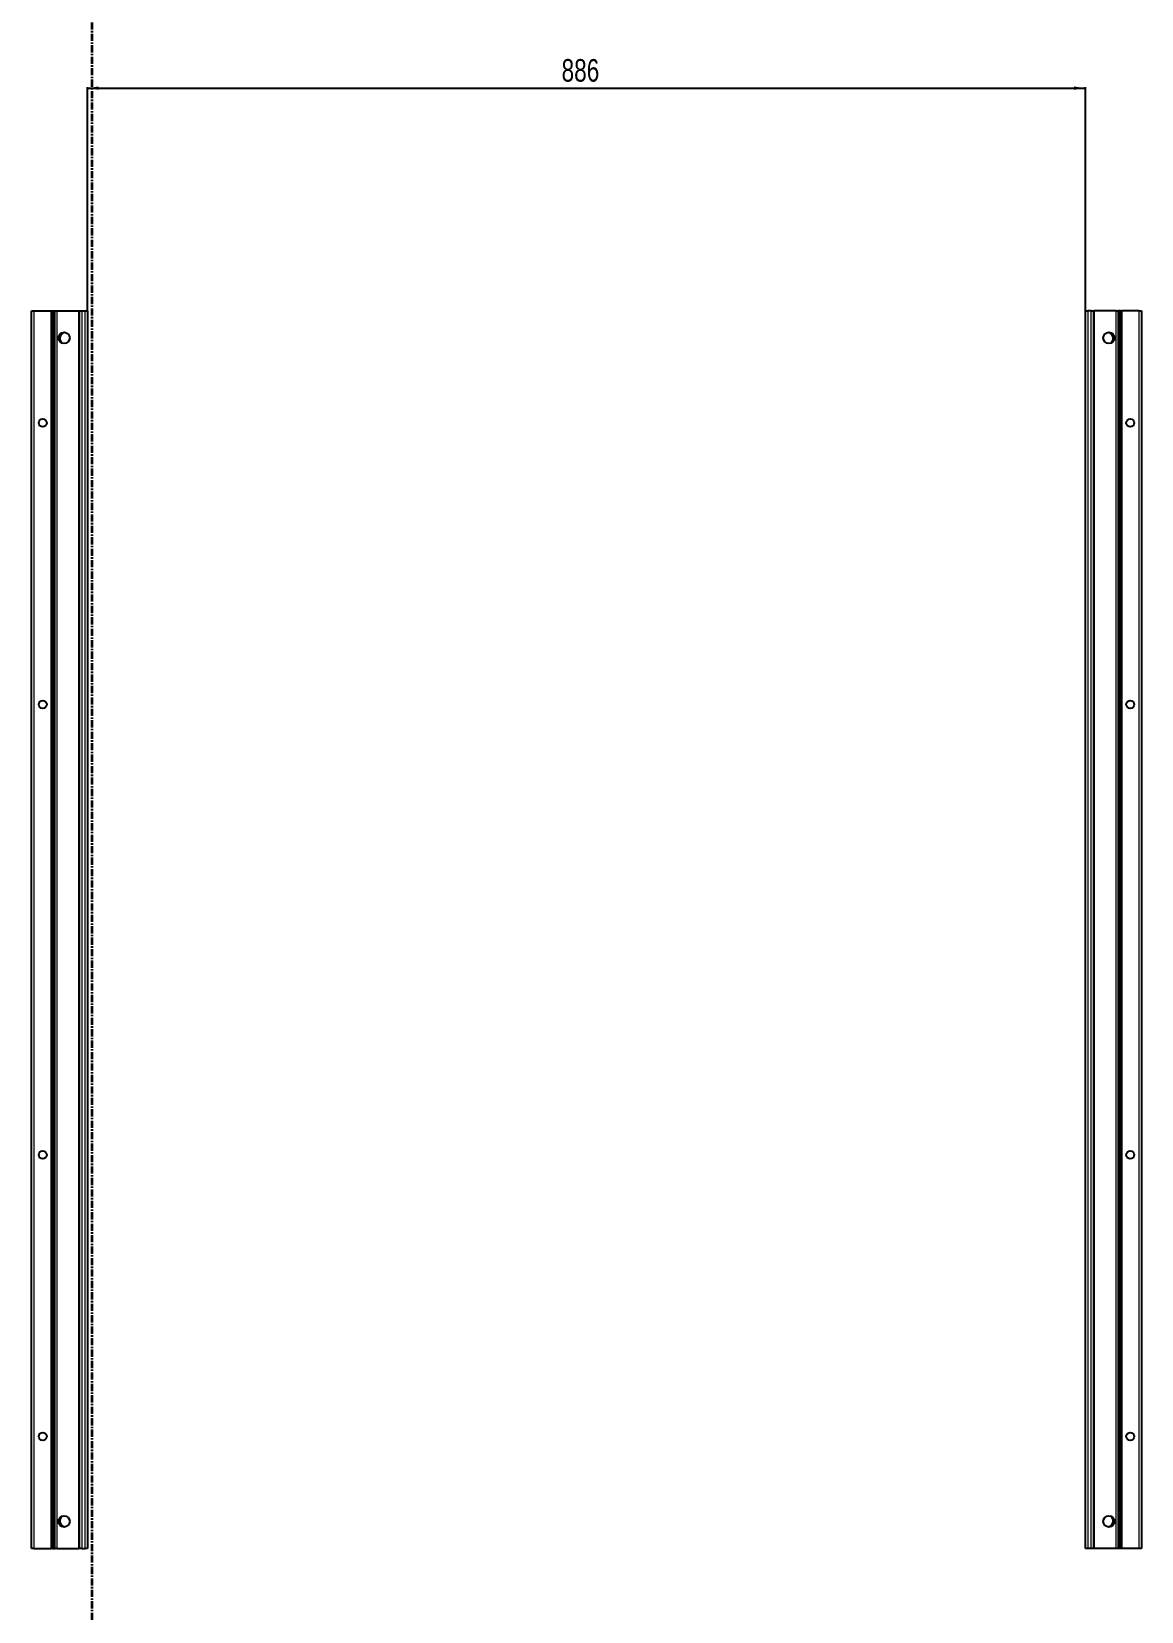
# Model space of a CAD drawing. Header units: millimetres. Extents: x -199 to 3608, y -2247 to 1507.
# Drawn here: x 1175 to 2160, y -908 to 495 of the extents above; entities that cross this region are included whole.
import ezdxf

# ---------------------------------------------------------------- set-up
doc = ezdxf.new("R2010")
doc.units = ezdxf.units.MM
doc.linetypes.add('CENTER', pattern=[10.16, 6.35, -1.27, 1.27, -1.27])
doc.layers.add('FORMAT', color=7, linetype='Continuous')
doc.styles.add('SLDTEXTSTYLE0', font='TXT', dxfattribs={"width": 0.75})
doc.dimstyles.new('SLDDIMSTYLE0', dxfattribs={"dimtxt": 20, "dimasz": 10, "dimexe": 0, "dimexo": 0.0625, "dimgap": 5, "dimtad": 2, "dimdec": 1, "dimrnd": 1e-09, "dimzin": 12, "dimdsep": 46, "dimtxsty": 'SLDTEXTSTYLE0', "dimsah": 1, "dimcen": 0.09, "dimadec": 0, "dimazin": 3, "dimtfac": 1, "dimtofl": 0, "dimtmove": 0, "dimatfit": 3, "dimfxl": 0, "dimfrac": 2, "dimtolj": 1, "dimtzin": 12, "dimarcsym": 0})

# ---------------------------------------------------------------- blocks, each defined once
blk = doc.blocks.new('_D_4')
at = {"layer": 'FORMAT'}
for p, q in [((1224.6, 247.2), (1224.6, 446)), ((1224.6, 445), (2110.6, 445)), ((2110.6, 247.2), (2110.6, 446))]:
    blk.add_line(p, q, dxfattribs=at)
for points in [[(1224.6, 445), (1234.6, 443.5), (1234.6, 446.5)], [(2110.6, 445), (2100.6, 446.5), (2100.6, 443.5)]]:
    blk.add_solid(points, dxfattribs=at)
at = {"layer": 'FORMAT', "insert": (1645.5, 470.8), "char_height": 20, "attachment_point": 1, "style": 'SLDTEXTSTYLE0'}
blk.add_mtext('886', dxfattribs=at)

msp = doc.modelspace()

# ---------------------------------------------------------------- linework, layer by layer
at = {"color": 7, "linetype": 'CENTER', "lineweight": 35}
msp.add_line((1228.35, 1499.09), (1228.35, -1103.67), dxfattribs=at)
at = {"color": 7, "linetype": 'Continuous', "lineweight": 25}
for p, q in [((1174.92, -851.79), (1174.92, 247.21)), ((1174.92, 247.21), (1176.92, 247.21)), ((1176.92, 247.21), (1192.27, 247.21)), ((1192.27, 247.21), (1192.92, 247.21)), ((1192.92, 223.46), (1192.92, 247.21)), ((1192.92, 247.21), (1193.5, 247.21)), ((1193.5, 247.21), (1194.71, 247.21)), ((1194.71, 247.21), (1194.71, -851.79)), ((1194.71, 247.21), (1194.74, 247.21)), ((1194.74, 247.21), (1194.74, -851.79)), ((1194.74, 247.21), (1195.95, 247.21)), ((1195.95, 247.21), (1197.37, 247.21)), ((1197.37, 247.21), (1216.77, 247.21)), ((1216.77, 247.21), (1217.42, 247.21)), ((1217.42, -851.79), (1217.42, 247.21)), ((1217.42, 247.21), (1219.42, 247.21)), ((1219.42, 247.21), (1222.62, 247.21)), ((1222.62, 247.21), (1224.62, 247.21)), ((1224.62, 247.21), (1224.62, -851.79)), ((2110.62, -851.79), (2110.62, 247.21)), ((2110.62, 247.21), (2112.62, 247.21)), ((2115.82, 247.21), (2112.62, 247.21)), ((2115.82, 247.21), (2117.82, 247.21)), ((2117.82, 247.21), (2117.82, -851.79)), ((2117.82, 247.21), (2118.47, 247.21)), ((2137.87, 247.21), (2118.47, 247.21)), ((2137.87, 247.21), (2139.28, 247.21)), ((2140.49, 247.21), (2139.28, 247.21)), ((2140.49, -851.79), (2140.49, 247.21)), ((2140.53, 247.21), (2140.49, 247.21)), ((2140.53, -851.79), (2140.53, 247.21)), ((2141.73, 247.21), (2140.53, 247.21)), ((2141.73, 247.21), (2142.32, 247.21)), ((2142.32, 247.21), (2142.32, 223.46)), ((2142.32, 247.21), (2142.97, 247.21)), ((2158.32, 247.21), (2142.97, 247.21)), ((2158.32, 247.21), (2160.32, 247.21)), ((2160.32, 247.21), (2160.32, -851.79)), ((1202.97, 227.73), (1202.97, 228.14)), ((2132.27, 228.14), (2132.27, 227.73)), ((1192.98, 223.35), (1192.92, 223.46)), ((1192.92, 223.46), (1192.92, 221.96)), ((1192.92, 221.96), (1192.98, 222.06)), ((1192.92, 173.46), (1192.92, 221.96)), ((1192.98, 222.06), (1192.98, 223.35)), ((2142.32, 223.46), (2142.26, 223.35)), ((2142.26, 223.35), (2142.26, 222.06)), ((2142.26, 222.06), (2142.32, 221.96)), ((2142.32, 221.96), (2142.32, 223.46)), ((2142.32, 221.96), (2142.32, 173.46)), ((1192.98, 173.35), (1192.92, 173.46)), ((1192.92, 173.46), (1192.92, 171.96)), ((1192.92, 171.96), (1192.98, 172.06)), ((1192.92, 123.46), (1192.92, 171.96)), ((1192.98, 172.06), (1192.98, 173.35)), ((2142.32, 173.46), (2142.26, 173.35)), ((2142.26, 173.35), (2142.26, 172.06)), ((2142.26, 172.06), (2142.32, 171.96)), ((2142.32, 171.96), (2142.32, 173.46)), ((2142.32, 171.96), (2142.32, 123.46)), ((1192.98, 123.35), (1192.92, 123.46)), ((1192.92, 123.46), (1192.92, 121.96)), ((1192.92, 121.96), (1192.98, 122.06)), ((1192.92, 73.46), (1192.92, 121.96)), ((1192.98, 122.06), (1192.98, 123.35)), ((2142.32, 123.46), (2142.26, 123.35)), ((2142.26, 123.35), (2142.26, 122.06)), ((2142.26, 122.06), (2142.32, 121.96)), ((2142.32, 121.96), (2142.32, 123.46)), ((2142.32, 121.96), (2142.32, 73.46)), ((1192.98, 73.35), (1192.92, 73.46)), ((1192.92, 73.46), (1192.92, 71.96)), ((1192.92, 71.96), (1192.98, 72.06)), ((1192.92, 23.46), (1192.92, 71.96)), ((1192.98, 72.06), (1192.98, 73.35)), ((2142.32, 73.46), (2142.26, 73.35)), ((2142.26, 73.35), (2142.26, 72.06)), ((2142.26, 72.06), (2142.32, 71.96)), ((2142.32, 71.96), (2142.32, 73.46)), ((2142.32, 71.96), (2142.32, 23.46)), ((1192.98, 23.35), (1192.92, 23.46)), ((1192.92, 23.46), (1192.92, 21.96)), ((1192.92, 21.96), (1192.98, 22.06)), ((1192.92, -26.54), (1192.92, 21.96)), ((1192.98, 22.06), (1192.98, 23.35)), ((2142.32, 23.46), (2142.26, 23.35)), ((2142.26, 23.35), (2142.26, 22.06)), ((2142.26, 22.06), (2142.32, 21.96)), ((2142.32, 21.96), (2142.32, 23.46)), ((2142.32, 21.96), (2142.32, -26.54)), ((1192.98, -26.65), (1192.92, -26.54)), ((1192.92, -26.54), (1192.92, -28.04)), ((1192.92, -28.04), (1192.98, -27.94)), ((1192.92, -76.54), (1192.92, -28.04)), ((1192.98, -27.94), (1192.98, -26.65)), ((2142.32, -26.54), (2142.26, -26.65)), ((2142.26, -26.65), (2142.26, -27.94)), ((2142.26, -27.94), (2142.32, -28.04)), ((2142.32, -28.04), (2142.32, -26.54)), ((2142.32, -28.04), (2142.32, -76.54)), ((1192.98, -76.65), (1192.92, -76.54)), ((1192.92, -76.54), (1192.92, -78.04)), ((1192.92, -78.04), (1192.98, -77.94)), ((1192.92, -126.54), (1192.92, -78.04)), ((1192.98, -77.94), (1192.98, -76.65)), ((2142.32, -76.54), (2142.26, -76.65)), ((2142.26, -76.65), (2142.26, -77.94)), ((2142.26, -77.94), (2142.32, -78.04)), ((2142.32, -78.04), (2142.32, -76.54)), ((2142.32, -78.04), (2142.32, -126.54)), ((1192.98, -126.65), (1192.92, -126.54)), ((1192.92, -126.54), (1192.92, -128.04)), ((1192.92, -128.04), (1192.98, -127.94)), ((1192.92, -176.54), (1192.92, -128.04)), ((1192.98, -127.94), (1192.98, -126.65)), ((2142.32, -126.54), (2142.26, -126.65)), ((2142.26, -126.65), (2142.26, -127.94)), ((2142.26, -127.94), (2142.32, -128.04)), ((2142.32, -128.04), (2142.32, -126.54)), ((2142.32, -128.04), (2142.32, -176.54)), ((1192.98, -176.65), (1192.92, -176.54)), ((1192.92, -176.54), (1192.92, -178.04)), ((1192.92, -178.04), (1192.98, -177.94)), ((1192.92, -226.54), (1192.92, -178.04)), ((1192.98, -177.94), (1192.98, -176.65)), ((2142.32, -176.54), (2142.26, -176.65)), ((2142.26, -176.65), (2142.26, -177.94)), ((2142.26, -177.94), (2142.32, -178.04)), ((2142.32, -178.04), (2142.32, -176.54)), ((2142.32, -178.04), (2142.32, -226.54)), ((1192.98, -226.65), (1192.92, -226.54)), ((1192.92, -226.54), (1192.92, -228.04)), ((1192.92, -228.04), (1192.98, -227.94)), ((1192.92, -276.54), (1192.92, -228.04)), ((1192.98, -227.94), (1192.98, -226.65)), ((2142.32, -226.54), (2142.26, -226.65)), ((2142.26, -226.65), (2142.26, -227.94)), ((2142.26, -227.94), (2142.32, -228.04)), ((2142.32, -228.04), (2142.32, -226.54)), ((2142.32, -228.04), (2142.32, -276.54)), ((1192.98, -276.65), (1192.92, -276.54)), ((1192.92, -276.54), (1192.92, -278.04)), ((1192.92, -278.04), (1192.98, -277.94)), ((1192.92, -326.54), (1192.92, -278.04)), ((1192.98, -277.94), (1192.98, -276.65)), ((2142.32, -276.54), (2142.26, -276.65)), ((2142.26, -276.65), (2142.26, -277.94)), ((2142.26, -277.94), (2142.32, -278.04)), ((2142.32, -278.04), (2142.32, -276.54)), ((2142.32, -278.04), (2142.32, -326.54)), ((1192.98, -326.65), (1192.92, -326.54)), ((1192.92, -326.54), (1192.92, -328.04)), ((1192.92, -328.04), (1192.98, -327.94)), ((1192.92, -376.54), (1192.92, -328.04)), ((1192.98, -327.94), (1192.98, -326.65)), ((2142.32, -326.54), (2142.26, -326.65)), ((2142.26, -326.65), (2142.26, -327.94)), ((2142.26, -327.94), (2142.32, -328.04)), ((2142.32, -328.04), (2142.32, -326.54)), ((2142.32, -328.04), (2142.32, -376.54)), ((1192.98, -376.65), (1192.92, -376.54)), ((1192.92, -376.54), (1192.92, -378.04)), ((1192.92, -378.04), (1192.98, -377.94)), ((1192.92, -426.54), (1192.92, -378.04)), ((1192.98, -377.94), (1192.98, -376.65)), ((2142.32, -376.54), (2142.26, -376.65)), ((2142.26, -376.65), (2142.26, -377.94)), ((2142.26, -377.94), (2142.32, -378.04)), ((2142.32, -378.04), (2142.32, -376.54)), ((2142.32, -378.04), (2142.32, -426.54)), ((1192.98, -426.65), (1192.92, -426.54)), ((1192.92, -426.54), (1192.92, -428.04)), ((1192.92, -428.04), (1192.98, -427.94)), ((1192.92, -476.54), (1192.92, -428.04)), ((1192.98, -427.94), (1192.98, -426.65)), ((2142.32, -426.54), (2142.26, -426.65)), ((2142.26, -426.65), (2142.26, -427.94)), ((2142.26, -427.94), (2142.32, -428.04)), ((2142.32, -428.04), (2142.32, -426.54)), ((2142.32, -428.04), (2142.32, -476.54)), ((1192.98, -476.65), (1192.92, -476.54)), ((1192.92, -476.54), (1192.92, -478.04)), ((1192.98, -477.94), (1192.98, -476.65)), ((2142.32, -476.54), (2142.26, -476.65)), ((2142.26, -476.65), (2142.26, -477.94)), ((2142.32, -478.04), (2142.32, -476.54)), ((1192.92, -478.04), (1192.98, -477.94)), ((1192.92, -526.54), (1192.92, -478.04)), ((2142.26, -477.94), (2142.32, -478.04)), ((2142.32, -478.04), (2142.32, -526.54)), ((1192.98, -526.65), (1192.92, -526.54)), ((1192.92, -526.54), (1192.92, -528.04)), ((1192.92, -528.04), (1192.98, -527.94)), ((1192.92, -576.54), (1192.92, -528.04)), ((1192.98, -527.94), (1192.98, -526.65)), ((2142.32, -526.54), (2142.26, -526.65)), ((2142.26, -526.65), (2142.26, -527.94)), ((2142.26, -527.94), (2142.32, -528.04)), ((2142.32, -528.04), (2142.32, -526.54)), ((2142.32, -528.04), (2142.32, -576.54)), ((1192.98, -576.65), (1192.92, -576.54)), ((1192.92, -576.54), (1192.92, -578.04)), ((1192.92, -578.04), (1192.98, -577.94)), ((1192.92, -626.54), (1192.92, -578.04)), ((1192.98, -577.94), (1192.98, -576.65)), ((2142.32, -576.54), (2142.26, -576.65)), ((2142.26, -576.65), (2142.26, -577.94)), ((2142.26, -577.94), (2142.32, -578.04)), ((2142.32, -578.04), (2142.32, -576.54)), ((2142.32, -578.04), (2142.32, -626.54)), ((1192.98, -626.65), (1192.92, -626.54)), ((1192.92, -626.54), (1192.92, -628.04)), ((1192.92, -628.04), (1192.98, -627.94)), ((1192.92, -676.54), (1192.92, -628.04)), ((1192.98, -627.94), (1192.98, -626.65)), ((2142.32, -626.54), (2142.26, -626.65)), ((2142.26, -626.65), (2142.26, -627.94)), ((2142.26, -627.94), (2142.32, -628.04)), ((2142.32, -628.04), (2142.32, -626.54)), ((2142.32, -628.04), (2142.32, -676.54)), ((1192.98, -676.65), (1192.92, -676.54)), ((1192.92, -676.54), (1192.92, -678.04)), ((1192.92, -678.04), (1192.98, -677.94)), ((1192.92, -726.54), (1192.92, -678.04)), ((1192.98, -677.94), (1192.98, -676.65)), ((2142.32, -676.54), (2142.26, -676.65)), ((2142.26, -676.65), (2142.26, -677.94)), ((2142.26, -677.94), (2142.32, -678.04)), ((2142.32, -678.04), (2142.32, -676.54)), ((2142.32, -678.04), (2142.32, -726.54)), ((1192.98, -726.65), (1192.92, -726.54)), ((1192.92, -726.54), (1192.92, -728.04)), ((1192.92, -728.04), (1192.98, -727.94)), ((1192.92, -776.54), (1192.92, -728.04)), ((1192.98, -727.94), (1192.98, -726.65)), ((2142.32, -726.54), (2142.26, -726.65)), ((2142.26, -726.65), (2142.26, -727.94)), ((2142.26, -727.94), (2142.32, -728.04)), ((2142.32, -728.04), (2142.32, -726.54)), ((2142.32, -728.04), (2142.32, -776.54)), ((1192.98, -776.65), (1192.92, -776.54)), ((1192.92, -776.54), (1192.92, -778.04)), ((1192.92, -778.04), (1192.98, -777.94)), ((1192.92, -826.54), (1192.92, -778.04)), ((1192.98, -777.94), (1192.98, -776.65)), ((2142.32, -776.54), (2142.26, -776.65)), ((2142.26, -776.65), (2142.26, -777.94)), ((2142.26, -777.94), (2142.32, -778.04)), ((2142.32, -778.04), (2142.32, -776.54)), ((2142.32, -778.04), (2142.32, -826.54)), ((1192.98, -826.65), (1192.92, -826.54)), ((1192.92, -826.54), (1192.92, -828.04)), ((1192.98, -827.94), (1192.98, -826.65)), ((2142.32, -826.54), (2142.26, -826.65)), ((2142.26, -826.65), (2142.26, -827.94)), ((2142.32, -828.04), (2142.32, -826.54)), ((1192.92, -828.04), (1192.98, -827.94)), ((1192.92, -851.79), (1192.92, -828.04)), ((1202.97, -832.73), (1202.97, -832.32)), ((2132.27, -832.32), (2132.27, -832.73)), ((2142.26, -827.94), (2142.32, -828.04)), ((2142.32, -828.04), (2142.32, -851.79)), ((1176.92, -851.79), (1174.92, -851.79)), ((1176.92, -851.79), (1192.27, -851.79)), ((1192.92, -851.79), (1192.27, -851.79)), ((1193.5, -851.79), (1192.92, -851.79)), ((1193.5, -851.79), (1194.71, -851.79)), ((1194.71, -851.79), (1194.74, -851.79)), ((1194.74, -851.79), (1195.95, -851.79)), ((1197.37, -851.79), (1195.95, -851.79)), ((1197.37, -851.79), (1216.77, -851.79)), ((1217.42, -851.79), (1216.77, -851.79)), ((1219.42, -851.79), (1217.42, -851.79)), ((1219.42, -851.79), (1222.62, -851.79)), ((1224.62, -851.79), (1222.62, -851.79)), ((2112.62, -851.79), (2110.62, -851.79)), ((2115.82, -851.79), (2112.62, -851.79)), ((2117.82, -851.79), (2115.82, -851.79)), ((2118.47, -851.79), (2117.82, -851.79)), ((2137.87, -851.79), (2118.47, -851.79)), ((2139.28, -851.79), (2137.87, -851.79)), ((2140.49, -851.79), (2139.28, -851.79)), ((2140.53, -851.79), (2140.49, -851.79)), ((2141.73, -851.79), (2140.53, -851.79)), ((2142.32, -851.79), (2141.73, -851.79)), ((2142.97, -851.79), (2142.32, -851.79)), ((2158.32, -851.79), (2142.97, -851.79)), ((2160.32, -851.79), (2158.32, -851.79))]:
    msp.add_line(p, q, dxfattribs=at)
at = {"color": 8, "linetype": 'Continuous', "lineweight": 18}
for p, q in [((1176.92, 247.21), (1176.92, -851.79)), ((1192.27, -851.79), (1192.27, 247.21)), ((1193.5, 247.21), (1193.5, -851.79)), ((1195.95, -851.79), (1195.95, 247.21)), ((1197.37, 247.21), (1197.37, -851.79)), ((1216.77, -851.79), (1216.77, 247.21)), ((1219.42, 247.21), (1219.42, -851.79)), ((1222.62, -851.79), (1222.62, 247.21)), ((2112.62, 247.21), (2112.62, -851.79)), ((2115.82, -851.79), (2115.82, 247.21)), ((2118.47, 247.21), (2118.47, -851.79)), ((2137.87, -851.79), (2137.87, 247.21)), ((2139.28, 247.21), (2139.28, -851.79)), ((2141.73, -851.79), (2141.73, 247.21)), ((2142.97, 247.21), (2142.97, -851.79)), ((2158.32, -851.79), (2158.32, 247.21))]:
    msp.add_line(p, q, dxfattribs=at)
at = {"color": 7, "linetype": 'Continuous', "lineweight": 25}
for centre, radius in [((1203.77, 223.21), 5), ((2131.47, 223.21), 5), ((1184.82, 147.71), 3.5), ((2150.42, 147.71), 3.5), ((1184.82, -102.29), 3.5), ((2150.42, -102.29), 3.5), ((1184.82, -502.29), 3.5), ((2150.42, -502.29), 3.5), ((1184.82, -752.29), 3.5), ((2150.42, -752.29), 3.5), ((1203.77, -827.79), 5), ((2131.47, -827.79), 5)]:
    msp.add_circle(centre, radius, dxfattribs=at)
for centre, radius, start, end in [((1205.27, 222.71), 5.25, 119.14074, 233.81086), ((1202.47, 227.73), 0.5, 299.14074, 0), ((2132.77, 227.73), 0.5, 180, 240.85926), ((2129.97, 222.71), 5.25, 306.18912, 60.85926), ((1205.27, -827.29), 5.25, 126.18914, 240.85926), ((2129.97, -827.29), 5.25, 299.14074, 53.81087), ((1202.47, -832.32), 0.5, 0, 60.85926), ((2132.77, -832.32), 0.5, 119.14074, 180)]:
    msp.add_arc(centre, radius, start, end, dxfattribs=at)

# ---------------------------------------------------------------- dimensions: what is measured, and where the dimension line sits
at = {"layer": 'FORMAT'}
dim = msp.add_linear_dim(base=(2110.62, 445), p1=(1224.62, 247.21), p2=(2110.62, 247.21), angle=0, dimstyle='SLDDIMSTYLE0', dxfattribs=at)
dim.commit()
dim.dimension.update_dxf_attribs({"geometry": '_D_4', "text_midpoint": (1667.62, 445), "dimtype": 160})

doc.saveas('drawing.dxf')
